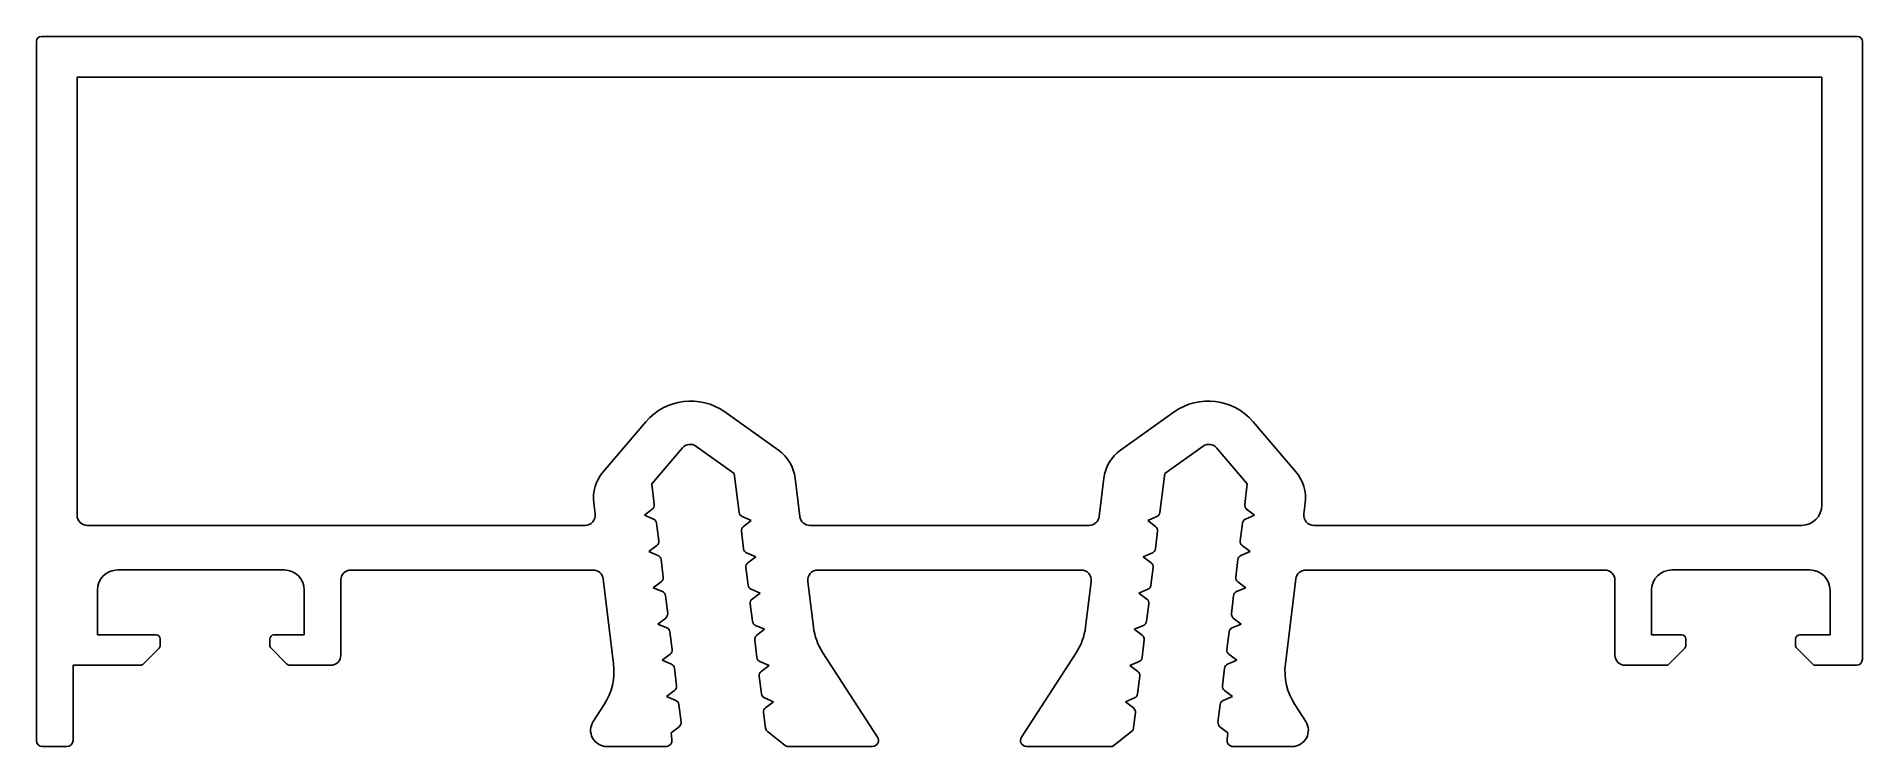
# Model space of a CAD drawing. Extents: x 1646.4 to 1736.4, y 1829.2 to 1864.2.
import ezdxf

# ---------------------------------------------------------------- set-up
doc = ezdxf.new("R2010")
doc.units = 0
doc.layers.get('0').update_dxf_attribs({"linetype": 'CONTINUOUS'})

msp = doc.modelspace()

# ---------------------------------------------------------------- linework, layer by layer
for p, q in [((1646.432, 1863.983), (1646.432, 1829.533)), ((1736.182, 1864.233), (1646.682, 1864.233)), ((1736.432, 1833.534), (1736.432, 1863.983)), ((1648.432, 1840.634), (1648.432, 1862.233)), ((1648.432, 1862.233), (1734.432, 1862.233)), ((1734.432, 1862.233), (1734.432, 1841.134)), ((1676.472, 1845.245), (1674.365, 1842.778)), ((1683.003, 1843.839), (1680.361, 1845.723)), ((1702.503, 1845.723), (1699.862, 1843.839)), ((1708.499, 1842.778), (1706.392, 1845.245)), ((1676.756, 1842.186), (1678.265, 1843.952)), ((1678.935, 1844.034), (1680.826, 1842.686)), ((1702.039, 1842.686), (1703.929, 1844.034)), ((1704.6, 1843.952), (1706.108, 1842.186)), ((1680.826, 1842.686), (1681.062, 1840.763)), ((1684.057, 1840.573), (1683.826, 1842.454)), ((1699.038, 1842.454), (1698.807, 1840.573)), ((1701.803, 1840.763), (1702.039, 1842.686)), ((1676.883, 1841.156), (1676.756, 1842.186)), ((1706.108, 1842.186), (1705.982, 1841.156)), ((1673.901, 1841.236), (1673.967, 1840.694)), ((1676.393, 1840.631), (1676.785, 1840.926)), ((1676.845, 1840.439), (1676.393, 1840.631)), ((1681.212, 1840.563), (1681.664, 1840.371)), ((1701.2, 1840.371), (1701.652, 1840.563)), ((1706.471, 1840.631), (1706.02, 1840.439)), ((1706.079, 1840.926), (1706.471, 1840.631)), ((1708.897, 1840.694), (1708.964, 1841.236)), ((1673.471, 1840.134), (1648.932, 1840.134)), ((1677.102, 1839.37), (1676.995, 1840.239)), ((1681.174, 1839.846), (1681.281, 1838.976)), ((1681.664, 1840.371), (1681.272, 1840.076)), ((1698.311, 1840.134), (1684.554, 1840.134)), ((1701.592, 1840.076), (1701.2, 1840.371)), ((1701.583, 1838.976), (1701.69, 1839.846)), ((1705.869, 1840.239), (1705.762, 1839.37)), ((1733.432, 1840.134), (1709.394, 1840.134)), ((1676.613, 1838.844), (1677.004, 1839.139)), ((1677.064, 1838.652), (1676.613, 1838.844)), ((1681.432, 1838.776), (1681.883, 1838.585)), ((1700.981, 1838.585), (1701.433, 1838.776)), ((1706.252, 1838.844), (1705.8, 1838.652)), ((1705.86, 1839.139), (1706.252, 1838.844)), ((1650.432, 1837.934), (1658.632, 1837.934)), ((1661.932, 1837.933), (1673.864, 1837.933)), ((1677.322, 1837.583), (1677.215, 1838.453)), ((1681.394, 1838.059), (1681.501, 1837.189)), ((1681.883, 1838.585), (1681.492, 1838.289)), ((1684.947, 1837.933), (1697.918, 1837.933)), ((1701.373, 1838.289), (1700.981, 1838.585)), ((1701.364, 1837.189), (1701.471, 1838.059)), ((1705.65, 1838.453), (1705.543, 1837.583)), ((1709.001, 1837.933), (1723.732, 1837.933)), ((1727.032, 1837.934), (1733.832, 1837.934)), ((1649.432, 1834.734), (1649.432, 1836.934)), ((1659.632, 1836.934), (1659.632, 1834.734)), ((1661.432, 1833.734), (1661.432, 1837.433)), ((1674.36, 1837.494), (1674.875, 1833.303)), ((1676.832, 1837.058), (1677.224, 1837.353)), ((1677.284, 1836.866), (1676.832, 1837.058)), ((1681.651, 1836.99), (1682.103, 1836.798)), ((1684.727, 1835.119), (1684.45, 1837.372)), ((1698.414, 1837.372), (1698.138, 1835.119)), ((1700.762, 1836.798), (1701.213, 1836.99)), ((1706.033, 1837.058), (1705.581, 1836.866)), ((1705.641, 1837.353), (1706.033, 1837.058)), ((1707.99, 1833.303), (1708.504, 1837.494)), ((1724.232, 1837.433), (1724.232, 1833.734)), ((1726.032, 1834.734), (1726.032, 1836.934)), ((1734.832, 1836.934), (1734.832, 1834.734)), ((1677.541, 1835.796), (1677.434, 1836.666)), ((1681.613, 1836.272), (1681.72, 1835.403)), ((1682.103, 1836.798), (1681.711, 1836.503)), ((1701.154, 1836.503), (1700.762, 1836.798)), ((1701.145, 1835.403), (1701.251, 1836.272)), ((1705.43, 1836.666), (1705.324, 1835.796)), ((1677.051, 1835.271), (1677.443, 1835.566)), ((1677.503, 1835.079), (1677.051, 1835.271)), ((1681.87, 1835.203), (1682.322, 1835.011)), ((1700.542, 1835.011), (1700.994, 1835.203)), ((1705.813, 1835.271), (1705.362, 1835.079)), ((1705.421, 1835.566), (1705.813, 1835.271)), ((1652.332, 1834.734), (1649.432, 1834.734)), ((1652.532, 1834.216), (1652.532, 1834.534)), ((1657.932, 1834.534), (1657.932, 1834.216)), ((1659.632, 1834.734), (1658.132, 1834.734)), ((1677.76, 1834.01), (1677.653, 1834.88)), ((1681.833, 1834.486), (1681.939, 1833.616)), ((1682.322, 1835.011), (1681.93, 1834.716)), ((1700.934, 1834.716), (1700.542, 1835.011)), ((1700.925, 1833.616), (1701.032, 1834.486)), ((1705.211, 1834.88), (1705.104, 1834.01)), ((1727.532, 1834.734), (1726.032, 1834.734)), ((1727.732, 1834.216), (1727.732, 1834.534)), ((1733.132, 1834.534), (1733.132, 1834.216)), ((1734.832, 1834.734), (1733.332, 1834.734)), ((1651.705, 1833.307), (1652.474, 1834.075)), ((1657.991, 1834.075), (1658.759, 1833.307)), ((1677.271, 1833.484), (1677.663, 1833.78)), ((1677.722, 1833.293), (1677.271, 1833.484)), ((1682.09, 1833.417), (1682.542, 1833.225)), ((1687.887, 1829.696), (1685.189, 1833.851)), ((1697.676, 1833.851), (1694.978, 1829.696)), ((1700.323, 1833.225), (1700.775, 1833.417)), ((1705.594, 1833.484), (1705.142, 1833.293)), ((1705.202, 1833.78), (1705.594, 1833.484)), ((1726.832, 1833.234), (1727.674, 1834.075)), ((1733.191, 1834.075), (1734.032, 1833.234)), ((1648.232, 1829.533), (1648.232, 1833.234)), ((1648.232, 1833.234), (1651.529, 1833.234)), ((1658.936, 1833.234), (1660.932, 1833.234)), ((1677.98, 1832.223), (1677.873, 1833.093)), ((1682.052, 1832.699), (1682.159, 1831.83)), ((1682.542, 1833.225), (1682.15, 1832.929)), ((1700.715, 1832.929), (1700.323, 1833.225)), ((1700.706, 1831.83), (1700.813, 1832.699)), ((1704.992, 1833.093), (1704.885, 1832.223)), ((1724.732, 1833.234), (1726.832, 1833.234)), ((1734.032, 1833.234), (1736.132, 1833.234)), ((1677.49, 1831.698), (1677.882, 1831.993)), ((1677.942, 1831.506), (1677.49, 1831.698)), ((1682.309, 1831.63), (1682.761, 1831.438)), ((1700.104, 1831.438), (1700.555, 1831.63)), ((1705.375, 1831.698), (1704.923, 1831.506)), ((1704.983, 1831.993), (1705.375, 1831.698)), ((1674.413, 1831.303), (1673.872, 1830.469)), ((1678.199, 1830.437), (1678.092, 1831.306)), ((1682.271, 1830.913), (1682.367, 1830.134)), ((1682.761, 1831.438), (1682.369, 1831.143)), ((1700.496, 1831.143), (1700.104, 1831.438)), ((1700.485, 1830.031), (1700.593, 1830.913)), ((1704.772, 1831.306), (1704.666, 1830.437)), ((1708.993, 1830.469), (1708.451, 1831.303)), ((1677.709, 1829.911), (1678.101, 1830.207)), ((1677.751, 1829.57), (1677.709, 1829.911)), ((1682.461, 1829.967), (1683.333, 1829.286)), ((1699.463, 1829.233), (1700.485, 1830.031)), ((1704.763, 1830.207), (1705.155, 1829.911)), ((1705.155, 1829.911), (1705.113, 1829.57)), ((1646.732, 1829.233), (1647.932, 1829.233)), ((1674.542, 1829.233), (1677.454, 1829.233)), ((1683.487, 1829.233), (1687.635, 1829.233)), ((1695.23, 1829.233), (1699.463, 1829.233)), ((1705.411, 1829.233), (1708.322, 1829.233))]:
    msp.add_line(p, q)
for centre, radius, start, end in [((1646.682, 1863.983), 0.25, 90, 180), ((1736.182, 1863.983), 0.25, 0, 90), ((1678.677, 1843.362), 2.9, 54.5, 139.5), ((1704.187, 1843.362), 2.9, 40.5, 125.5), ((1678.645, 1843.627), 0.5, 54.5, 139.5), ((1704.22, 1843.627), 0.5, 40.5, 125.5), ((1681.841, 1842.211), 2, 7, 54.5), ((1701.023, 1842.211), 2, 125.5, 173), ((1675.886, 1841.479), 2, 139.5, 187), ((1706.979, 1841.479), 2, 353, 40.5), ((1648.932, 1840.634), 0.5, 180, 270), ((1673.471, 1840.634), 0.5, 270, 7), ((1676.635, 1841.126), 0.25, 307, 7), ((1681.31, 1840.793), 0.25, 187, 247), ((1684.554, 1840.634), 0.5, 187, 270), ((1698.311, 1840.634), 0.5, 270, 353), ((1701.555, 1840.793), 0.25, 293, 353), ((1706.23, 1841.126), 0.25, 173, 233), ((1709.394, 1840.634), 0.5, 173, 270), ((1733.432, 1841.134), 1, 270, 0), ((1676.747, 1840.209), 0.25, 7, 67), ((1681.423, 1839.876), 0.25, 127, 187), ((1701.442, 1839.876), 0.25, 353, 53), ((1706.117, 1840.209), 0.25, 113, 173), ((1676.854, 1839.339), 0.25, 307, 7), ((1681.529, 1839.006), 0.25, 187, 247), ((1701.335, 1839.006), 0.25, 293, 353), ((1706.011, 1839.339), 0.25, 173, 233), ((1650.432, 1836.934), 1, 90, 180), ((1658.632, 1836.934), 1, 0, 90), ((1661.932, 1837.433), 0.5, 90, 180), ((1673.864, 1837.433), 0.5, 7, 90), ((1676.967, 1838.422), 0.25, 7, 67), ((1681.642, 1838.09), 0.25, 127, 187), ((1684.947, 1837.433), 0.5, 90, 187), ((1697.918, 1837.433), 0.5, 353, 90), ((1701.223, 1838.09), 0.25, 353, 53), ((1705.898, 1838.422), 0.25, 113, 173), ((1709.001, 1837.433), 0.5, 90, 173), ((1723.732, 1837.433), 0.5, 0, 90), ((1727.032, 1836.934), 1, 90, 180), ((1733.832, 1836.934), 1, 0, 90), ((1677.073, 1837.553), 0.25, 307, 7), ((1681.749, 1837.22), 0.25, 187, 247), ((1701.116, 1837.22), 0.25, 293, 353), ((1705.791, 1837.553), 0.25, 173, 233), ((1677.186, 1836.636), 0.25, 7, 67), ((1681.861, 1836.303), 0.25, 127, 187), ((1701.003, 1836.303), 0.25, 353, 53), ((1705.679, 1836.636), 0.25, 113, 173), ((1677.293, 1835.766), 0.25, 307, 7), ((1681.968, 1835.433), 0.25, 187, 247), ((1687.705, 1835.485), 3, 187, 213), ((1695.16, 1835.485), 3, 327, 353), ((1700.896, 1835.433), 0.25, 293, 353), ((1705.572, 1835.766), 0.25, 173, 233), ((1652.332, 1834.534), 0.2, 0, 90), ((1652.332, 1834.216), 0.2, 315, 0), ((1658.132, 1834.534), 0.2, 90, 180), ((1658.132, 1834.216), 0.2, 180, 225), ((1677.405, 1834.849), 0.25, 7, 67), ((1682.081, 1834.516), 0.25, 127, 187), ((1700.784, 1834.516), 0.25, 353, 53), ((1705.459, 1834.849), 0.25, 113, 173), ((1727.532, 1834.534), 0.2, 0, 90), ((1727.532, 1834.216), 0.2, 315, 360), ((1733.332, 1834.534), 0.2, 90, 180), ((1733.332, 1834.216), 0.2, 180, 225), ((1651.529, 1833.484), 0.25, 270, 315), ((1658.936, 1833.484), 0.25, 225, 270), ((1660.932, 1833.734), 0.5, 270, 360), ((1671.897, 1832.937), 3, 327, 7), ((1677.512, 1833.979), 0.25, 307, 7), ((1682.188, 1833.647), 0.25, 187, 247), ((1700.677, 1833.647), 0.25, 293, 353), ((1705.352, 1833.979), 0.25, 173, 233), ((1710.967, 1832.937), 3, 173, 213), ((1724.732, 1833.734), 0.5, 180, 270), ((1736.132, 1833.534), 0.3, 270, 360), ((1677.625, 1833.062), 0.25, 7, 67), ((1682.3, 1832.73), 0.25, 127, 187), ((1700.564, 1832.73), 0.25, 353, 53), ((1705.24, 1833.062), 0.25, 113, 173), ((1677.731, 1832.193), 0.25, 307, 7), ((1677.844, 1831.276), 0.25, 7, 67), ((1682.407, 1831.86), 0.25, 187, 247), ((1700.458, 1831.86), 0.25, 293, 353), ((1705.021, 1831.276), 0.25, 113, 173), ((1705.133, 1832.193), 0.25, 173, 233), ((1682.519, 1830.943), 0.25, 127, 187), ((1700.345, 1830.943), 0.25, 353, 53), ((1674.542, 1830.033), 0.8, 147, 270), ((1677.951, 1830.406), 0.25, 307, 7), ((1682.615, 1830.164), 0.25, 187, 232), ((1704.914, 1830.406), 0.25, 173, 233), ((1708.322, 1830.033), 0.8, 270, 33), ((1646.732, 1829.533), 0.3, 180, 270), ((1647.932, 1829.533), 0.3, 270, 0), ((1677.454, 1829.533), 0.3, 270, 7), ((1683.487, 1829.483), 0.25, 232, 270), ((1687.635, 1829.533), 0.3, 270, 33), ((1695.23, 1829.533), 0.3, 147, 270), ((1705.411, 1829.533), 0.3, 173, 270)]:
    msp.add_arc(centre, radius, start, end)

doc.saveas('drawing.dxf')
